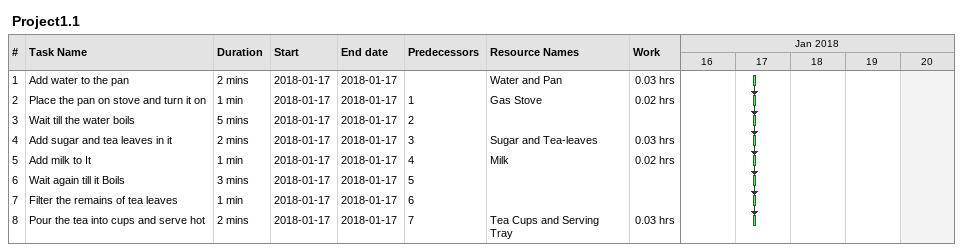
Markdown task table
Project1.1

| ID | Task | Duration | Start | Finish | Predecessors | Resources | Work (h) |
|---|---|---|---|---|---|---|---|
| 1 | Add water to the pan | 2min | 2018-01-17 | 2018-01-17 |  | Water and Pan | 0.03 |
| 2 | Place the pan on stove and turn it on | 1min | 2018-01-17 | 2018-01-17 | 1 | Gas Stove | 0.02 |
| 3 | Wait till the water boils | 5min | 2018-01-17 | 2018-01-17 | 2 |  |  |
| 4 | Add sugar and tea leaves in it | 2min | 2018-01-17 | 2018-01-17 | 3 | Sugar and Tea-leaves | 0.03 |
| 5 | Add milk to It | 1min | 2018-01-17 | 2018-01-17 | 4 | Milk | 0.02 |
| 6 | Wait again till it Boils | 3min | 2018-01-17 | 2018-01-17 | 5 |  |  |
| 7 | Filter the remains of tea leaves | 1min | 2018-01-17 | 2018-01-17 | 6 |  |  |
| 8 | Pour the tea into cups and serve hot | 2min | 2018-01-17 | 2018-01-17 | 7 | Tea Cups and Serving Tray | 0.03 |
